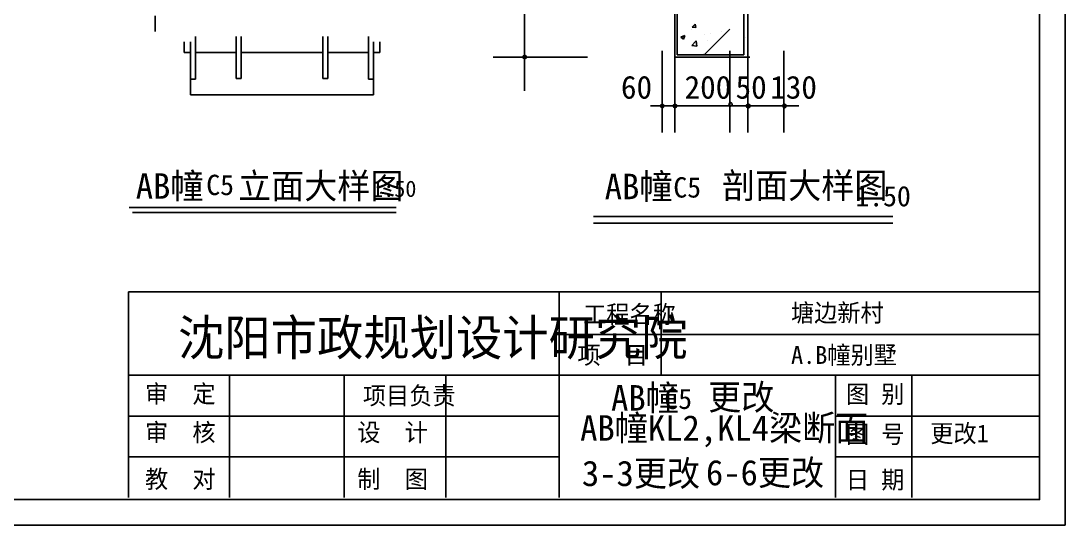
# Model space of a CAD drawing. Header units: metres. Extents: x -145924 to -103939, y 35209 to 64909.
# Drawn here: x -124540 to -104024, y 35209 to 45110 of the extents above; entities that cross this region are included whole.
import ezdxf

# ---------------------------------------------------------------- set-up
doc = ezdxf.new("R2010")
doc.units = ezdxf.units.M
for name, color, linetype in [('1', 3, 'Continuous'), ('220', 7, 'Continuous'), ('CCX', 151, 'Continuous'), ('PUB_TEXT', 7, 'Continuous')]:
    doc.layers.add(name, color=color, linetype=linetype)
doc.dimstyles.get("Standard").update_dxf_attribs({"dimtxt": 2.5, "dimasz": 2.5, "dimexe": 1.25, "dimexo": 0.625, "dimtad": 1, "dimcen": 2.5, "dimazin": 3, "dimtfac": 1, "dimtmove": 0, "dimatfit": 3})

# ---------------------------------------------------------------- blocks, each defined once
blk = doc.blocks.new('*D6')
for p, q in [((-117709.97, 44800.63), (-117709.97, 43966.45)), ((-117609.97, 44700.63), (-117609.97, 43966.45)), ((-117660.97, 43966.45), (-117710.22, 43966.45)), ((-117609.72, 43966.45), (-117658.97, 43966.45))]:
    blk.add_line(p, q)
at = {"layer": 'Defpoints'}
for p in [(-117709.97, 44800.63), (-117609.97, 44700.63), (-117609.97, 43966.45)]:
    blk.add_point(p, dxfattribs=at)
at = {"layer": 'CCX', "insert": (-117659.97, 43966.45), "char_height": 1, "attachment_point": 5}
blk.add_mtext('50', dxfattribs=at)
blk = doc.blocks.new('*D7')
for p, q in [((-117609.97, 44700.63), (-117609.97, 44487.66)), ((-117489.97, 44700.63), (-117489.97, 44487.66)), ((-117550.97, 44487.66), (-117610.22, 44487.66)), ((-117489.72, 44487.66), (-117548.97, 44487.66))]:
    blk.add_line(p, q)
at = {"layer": 'Defpoints'}
for p in [(-117609.97, 44700.63), (-117489.97, 44700.63), (-117489.97, 44487.66)]:
    blk.add_point(p, dxfattribs=at)
at = {"layer": 'CCX', "insert": (-117549.97, 44487.66), "char_height": 1, "attachment_point": 5}
blk.add_mtext('30', dxfattribs=at)
blk = doc.blocks.new('*D8')
for p, q in [((-120209.97, 44800.63), (-120209.97, 44487.66)), ((-118609.97, 44700.63), (-118609.97, 44487.66)), ((-120209.72, 44487.66), (-119411.47, 44487.66)), ((-119408.47, 44487.66), (-118610.22, 44487.66))]:
    blk.add_line(p, q)
at = {"layer": 'Defpoints'}
for p in [(-120209.97, 44800.63), (-118609.97, 44700.63), (-120209.97, 44487.66)]:
    blk.add_point(p, dxfattribs=at)
at = {"layer": 'CCX', "insert": (-119409.97, 44487.66), "char_height": 1, "attachment_point": 5}
blk.add_mtext('800', dxfattribs=at)
blk = doc.blocks.new('*D9')
for p, q in [((-120309.97, 44800.63), (-120309.97, 43976.07)), ((-120209.97, 44800.63), (-120209.97, 43976.07)), ((-120309.72, 43976.07), (-120260.97, 43976.07)), ((-120258.97, 43976.07), (-120210.22, 43976.07))]:
    blk.add_line(p, q)
at = {"layer": 'Defpoints'}
for p in [(-120309.97, 44800.63), (-120209.97, 44800.63), (-120309.97, 43976.07)]:
    blk.add_point(p, dxfattribs=at)
at = {"layer": 'CCX', "insert": (-120259.97, 43976.07), "char_height": 1, "attachment_point": 5}
blk.add_mtext('50', dxfattribs=at)
blk = doc.blocks.new('*D10')
for p, q in [((-118609.97, 44800.63), (-118609.97, 43976.07)), ((-118509.97, 44800.63), (-118509.97, 43976.07)), ((-118560.97, 43976.07), (-118610.22, 43976.07)), ((-118509.72, 43976.07), (-118558.97, 43976.07))]:
    blk.add_line(p, q)
at = {"layer": 'Defpoints'}
for p in [(-118609.97, 44800.63), (-118509.97, 44800.63), (-118509.97, 43976.07)]:
    blk.add_point(p, dxfattribs=at)
at = {"layer": 'CCX', "insert": (-118559.97, 43976.07), "char_height": 1, "attachment_point": 5}
blk.add_mtext('50', dxfattribs=at)
blk = doc.blocks.new('*D11')
for p, q in [((-118509.97, 44800.63), (-118509.97, 44487.66)), ((-117709.97, 44800.63), (-117709.97, 44487.66)), ((-118111.47, 44487.66), (-118510.22, 44487.66)), ((-117709.72, 44487.66), (-118108.47, 44487.66))]:
    blk.add_line(p, q)
at = {"layer": 'Defpoints'}
for p in [(-118509.97, 44800.63), (-117709.97, 44800.63), (-117709.97, 44487.66)]:
    blk.add_point(p, dxfattribs=at)
at = {"layer": 'CCX', "insert": (-118109.97, 44487.66), "char_height": 1, "attachment_point": 5}
blk.add_mtext('400', dxfattribs=at)
blk = doc.blocks.new('*D12')
for p, q in [((-121109.97, 44800.63), (-121109.97, 43966.45)), ((-121209.97, 44700.63), (-121209.97, 43966.45)), ((-121209.72, 43966.45), (-121160.97, 43966.45)), ((-121158.97, 43966.45), (-121110.22, 43966.45))]:
    blk.add_line(p, q)
at = {"layer": 'Defpoints'}
for p in [(-121109.97, 44800.63), (-121209.97, 44700.63), (-121209.97, 43966.45)]:
    blk.add_point(p, dxfattribs=at)
at = {"layer": 'CCX', "insert": (-121159.97, 43966.45), "char_height": 1, "attachment_point": 5}
blk.add_mtext('50', dxfattribs=at)
blk = doc.blocks.new('*D13')
for p, q in [((-121329.97, 44700.63), (-121329.97, 44487.66)), ((-121209.97, 44700.63), (-121209.97, 44487.66)), ((-121329.72, 44487.66), (-121270.97, 44487.66)), ((-121268.97, 44487.66), (-121210.22, 44487.66))]:
    blk.add_line(p, q)
at = {"layer": 'Defpoints'}
for p in [(-121329.97, 44700.63), (-121209.97, 44700.63), (-121329.97, 44487.66)]:
    blk.add_point(p, dxfattribs=at)
at = {"layer": 'CCX', "insert": (-121269.97, 44487.66), "char_height": 1, "attachment_point": 5}
blk.add_mtext('30', dxfattribs=at)
blk = doc.blocks.new('*D14')
for p, q in [((-121209.97, 44700.63), (-121209.97, 43657.93)), ((-117609.97, 44700.63), (-117609.97, 43657.93)), ((-121209.72, 43657.93), (-119411.97, 43657.93)), ((-119407.97, 43657.93), (-117610.22, 43657.93))]:
    blk.add_line(p, q)
at = {"layer": 'Defpoints'}
for p in [(-121209.97, 44700.63), (-117609.97, 44700.63), (-121209.97, 43657.93)]:
    blk.add_point(p, dxfattribs=at)
at = {"layer": 'CCX', "insert": (-119409.97, 43657.93), "char_height": 1, "attachment_point": 5}
blk.add_mtext('1800', dxfattribs=at)
blk = doc.blocks.new('*D15')
for p, q in [((-121109.97, 44800.63), (-121109.97, 44487.66)), ((-120309.97, 44800.63), (-120309.97, 44487.66)), ((-121109.72, 44487.66), (-120711.47, 44487.66)), ((-120708.47, 44487.66), (-120310.22, 44487.66))]:
    blk.add_line(p, q)
at = {"layer": 'Defpoints'}
for p in [(-121109.97, 44800.63), (-120309.97, 44800.63), (-121109.97, 44487.66)]:
    blk.add_point(p, dxfattribs=at)
at = {"layer": 'CCX', "insert": (-120709.97, 44487.66), "char_height": 1, "attachment_point": 5}
blk.add_mtext('400', dxfattribs=at)
blk = doc.blocks.new('*D22')
for p, q in [((-121900.38, 45210.37), (-121900.38, 44901.59)), ((-121900.38, 45110.37), (-121900.38, 44901.59)), ((-121900.63, 44901.59), (-121900.88, 44901.59)), ((-121900.38, 44901.59), (-121900.38, 44901.59)), ((-121900.13, 44901.59), (-121899.88, 44901.59))]:
    blk.add_line(p, q)
at = {"layer": 'Defpoints'}
for p in [(-121900.38, 45210.37), (-121900.38, 45110.37), (-121900.38, 44901.59)]:
    blk.add_point(p, dxfattribs=at)
at = {"layer": 'CCX', "insert": (-121900.38, 44902.715), "char_height": 1, "attachment_point": 5}
blk.add_mtext('50', dxfattribs=at)

msp = doc.modelspace()

# ---------------------------------------------------------------- linework, layer by layer
for p, q in [((-111374.14, 44934.95), (-111374.14, 44934.95)), ((-111349.52, 44983.46), (-111295.28, 45048.09)), ((-111349.52, 44983.46), (-111282.27, 44977.57)), ((-111282.19, 44977.43), (-111295.2, 45047.95)), ((-111113.98, 44444.99), (-110609.08, 44949.89)), ((-111574.52, 44790.94), (-111495.75, 44821.17)), ((-111574.52, 44790.94), (-111518.56, 44753.19)), ((-111518.48, 44753.05), (-111495.67, 44821.03)), ((-111111.26, 44840.5), (-111111.26, 44840.5)), ((-110995.68, 44860.87), (-110995.68, 44860.87)), ((-110773.59, 44909.57), (-110773.59, 44909.57)), ((-110307.76, 44779.08), (-110307.76, 44779.08)), ((-111358.15, 44629.49), (-111270.53, 44720.81)), ((-111358.15, 44629.49), (-111258.1, 44613.97)), ((-111323.34, 44685.91), (-111323.34, 44685.91)), ((-111258.02, 44613.84), (-111270.45, 44720.68)), ((-111041.71, 44722.99), (-111041.71, 44722.99)), ((-111124.94, 44466), (-111124.94, 44466)), ((-122349.61, 41349.81), (-117164.96, 41349.81)), ((-113292.85, 41138.31), (-107409.19, 41138.31)), ((-113962.58, 39787.62), (-113962.58, 35750.12)), ((-111962.58, 39787.62), (-111962.58, 38150.12)), ((-113962.58, 38950.12), (-104537.08, 38950.12)), ((-122424.58, 38150.12), (-104537.08, 38150.12)), ((-120441.25, 38150.12), (-120441.25, 35750.12)), ((-118191.25, 38150.12), (-118191.25, 35750.12)), ((-116191.25, 38150.12), (-116191.25, 35750.12)), ((-108537.08, 38150.12), (-108537.08, 35750.12)), ((-107037.08, 38150.12), (-107037.08, 35750.12)), ((-122424.58, 37350.12), (-113962.58, 37350.12)), ((-108537.08, 37350.12), (-104537.08, 37350.12)), ((-122424.58, 36550.12), (-113962.58, 36550.12)), ((-108537.08, 36550.12), (-104537.08, 36550.12))]:
    msp.add_line(p, q)
for points in [[(-145923.91, 35208.77), (-104023.91, 35208.77), (-104023.91, 64908.77), (-145923.91, 64908.77)], [(-143423.91, 35708.77), (-104523.91, 35708.77), (-104523.91, 64408.77), (-143423.91, 64408.77)]]:
    msp.add_lwpolyline(points, close=True)
for points in [[(-122412.51, 41444.67), (-117164.96, 41444.67)], [(-113292.85, 41271.7), (-107409.19, 41271.7)], [(-104537.08, 39787.62), (-122424.58, 39787.62), (-122424.58, 35750.12)]]:
    msp.add_lwpolyline(points)
at = {"layer": '1'}
for p, q in [((-111689.08, 44399.99), (-111689.08, 46649.99)), ((-110256.2, 44399.99), (-110256.2, 46087.49)), ((-111689.08, 44399.99), (-110217.72, 44399.99))]:
    msp.add_line(p, q, dxfattribs=at)
msp.add_lwpolyline([(-106737.96, 46132.49), (-110337.39, 46132.49), (-110337.39, 44444.99), (-111644.08, 44444.99), (-111644.08, 46604.99)], dxfattribs=at)
at = {"layer": 'CCX'}
for p, q in [((-114642.84, 43737.56), (-114642.84, 61150.58)), ((-111938.86, 44524.86), (-111938.86, 42920.81)), ((-111689.08, 44524.86), (-111689.08, 42920.81)), ((-110609.69, 44524.86), (-110609.69, 42920.81)), ((-110256.2, 44524.86), (-110256.2, 42920.81)), ((-109551.58, 44524.86), (-109551.58, 42920.81)), ((-115258.21, 44399.99), (-113409.84, 44399.99)), ((-112170.58, 43439.44), (-109256.03, 43439.44))]:
    msp.add_line(p, q, dxfattribs=at)
for points in [[(-114676.59, 44399.99, 1), (-114609.09, 44399.99, 1)], [(-110629.87, 43470.34, 1), (-110562.37, 43470.34, 1)], [(-111972.61, 43439.44, 1), (-111905.11, 43439.44, 1)], [(-111722.83, 43439.44, 1), (-111655.33, 43439.44, 1)], [(-110289.95, 43439.44, 1), (-110222.45, 43439.44, 1)], [(-110276.38, 43439.44, 1), (-110208.88, 43439.44, 1)], [(-109571.76, 43439.44, 1), (-109504.26, 43439.44, 1)]]:
    msp.add_lwpolyline(points, format="xyb", close=True, dxfattribs=at)

# ---------------------------------------------------------------- texts
for s, height, p in [('AB幢  立面大样图', 500, (-122283.34, 41617.8)), ('C5', 400, (-120897.62, 41688.69)), ('AB幢 ', 500, (-113069.68, 41608.64)), ('1:50', 320, (-117640.05, 41653.59)), ('C5', 400, (-111720.8, 41640.4)), ('1:50', 400, (-108144.28, 41468.4)), ('塘边新村', 350, (-109409.07, 39202.34)), ('工程名称', 350, (-113492.58, 39172.77)), ('A.B幢别墅', 350, (-109409.07, 38374.22)), ('项  目', 350, (-113605.82, 38372.99)), ('审  定', 350, (-122101.96, 37611.8)), ('项目负责', 350, (-117819.8, 37575.8)), ('AB幢 ', 500, (-112944.59, 37457.4)), ('更改', 500, (-111036.69, 37472.38)), ('图 别', 350, (-108329.61, 37606.7)), ('C5', 400, (-111897.74, 37489.16)), ('AB幢KL2,KL4梁断面', 500, (-113551.86, 36866.55)), ('审  核', 350, (-122101.96, 36855.22)), ('设  计', 350, (-117929.89, 36855.22)), ('图 号', 350, (-108329.61, 36819.43)), ('更改1', 350, (-106672.54, 36834.47)), ('教  对', 350, (-122101.96, 35937.66)), ('制  图', 350, (-117929.89, 35937.66)), ('日 期', 350, (-108329.61, 35924.8))]:
    msp.add_text(s, height=height).set_placement(p)
at = {"layer": '1'}
for s, p in [('3-3更改', (-113518.04, 35974.75)), ('6-6更改', (-111080.63, 35989.55))]:
    msp.add_text(s, height=500, dxfattribs=at).set_placement(p)
at = {"layer": '220'}
msp.add_text('剖面大样图', height=500, dxfattribs=at).set_placement((-110764.69, 41624.56))
at = {"layer": 'CCX'}
for s, p in [('60', (-112750.57, 43582.05)), ('200', (-111501.07, 43582.05)), ('50', (-110499.22, 43582.05)), ('130', (-109818.69, 43582.05))]:
    msp.add_text(s, height=450, dxfattribs=at).set_placement(p)
at = {"layer": 'PUB_TEXT'}
msp.add_text('沈阳市政规划设计研究院', height=700, dxfattribs=at).set_placement((-121451.23, 38540.82))

# ---------------------------------------------------------------- dimensions: what is measured, and where the dimension line sits
at = {"layer": 'CCX'}
for base, p1, p2, text, picture, middle in [((-121900.38, 44901.59), (-121900.38, 45110.37), (-121900.38, 45210.37), '50', '*D22', (-121900.38, 44902.715)), ((-121209.97, 43966.45), (-121209.97, 44700.63), (-121109.97, 44800.63), '50', '*D12', (-121159.97, 43966.45)), ((-121109.97, 44487.66), (-121109.97, 44800.63), (-120309.97, 44800.63), '400', '*D15', (-120709.97, 44487.66)), ((-120309.97, 43976.07), (-120309.97, 44800.63), (-120209.97, 44800.63), '50', '*D9', (-120259.97, 43976.07)), ((-120209.97, 44487.66), (-120209.97, 44800.63), (-118609.97, 44700.63), '800', '*D8', (-119409.97, 44487.66)), ((-118509.97, 43976.07), (-118509.97, 44800.63), (-118609.97, 44800.63), '50', '*D10', (-118559.97, 43976.07)), ((-117709.97, 44487.66), (-117709.97, 44800.63), (-118509.97, 44800.63), '400', '*D11', (-118109.97, 44487.66)), ((-117609.97, 43966.45), (-117609.97, 44700.63), (-117709.97, 44800.63), '50', '*D6', (-117659.97, 43966.45)), ((-121329.97, 44487.66), (-121329.97, 44700.63), (-121209.97, 44700.63), '30', '*D13', (-121269.97, 44487.66)), ((-121209.97, 43657.93), (-121209.97, 44700.63), (-117609.97, 44700.63), '1800', '*D14', (-119409.97, 43657.93)), ((-117489.97, 44487.66), (-117489.97, 44700.63), (-117609.97, 44700.63), '30', '*D7', (-117549.97, 44487.66))]:
    dim = msp.add_linear_dim(base=base, p1=p1, p2=p2, text=text, dimstyle='Standard', dxfattribs=at)
    dim.commit()
    dim.dimension.update_dxf_attribs({"geometry": picture, "text_midpoint": middle})

doc.saveas('drawing.dxf')
